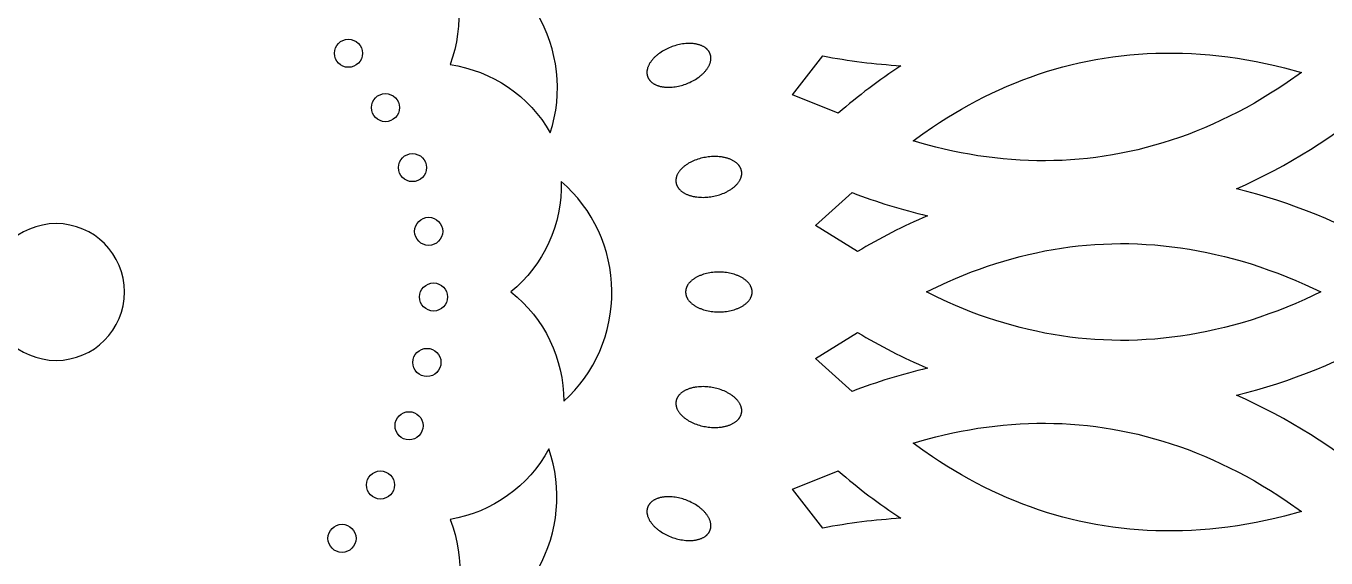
# Model space of a CAD drawing. Extents: x 198 to 1143, y 157 to 1987.
# Drawn here: x 663 to 965.8, y 1010.2 to 1134.1 of the extents above; entities that cross this region are included whole.
import ezdxf

# ---------------------------------------------------------------- set-up
doc = ezdxf.new("R2010")
doc.units = 0
doc.layers.get('0').update_dxf_attribs({"linetype": 'CONTINUOUS'})

msp = doc.modelspace()

# ---------------------------------------------------------------- linework, layer by layer
for points in [[(761.8, 1125.11, -0.23103), (785.15, 1109.2, 0.450113), (759.08, 1153.24, -0.23103)], [(852.21, 1113.81), (841.52, 1118.09), (848.64, 1127.14, 0.033861), (866.8, 1124.86, 0.033861)], [(980.92, 1081.57, 0.072141), (944.98, 1096.2, 0.072141), (977.83, 1116.85, -0.034729), (1006.1, 1101.55, -0.034729)], [(775.99, 1072.15, -0.23103), (788.26, 1046.69, 0.450113), (787.7, 1097.87, -0.23103)], [(856.68, 1081.55), (846.89, 1087.62), (855.47, 1095.29, 0.033861), (872.96, 1089.9, 0.033861)], [(855.47, 1049.01), (846.89, 1056.68), (856.68, 1062.75, 0.033861), (872.96, 1054.4, 0.033861)], [(977.83, 1027.44, 0.072141), (944.98, 1048.1, 0.072141), (980.92, 1062.73, -0.034729), (1006.1, 1042.75, -0.034729)], [(761.8, 1019.19, -0.23103), (759.69, 991.01, 0.450113), (784.8, 1035.61, -0.23103)], [(848.64, 1017.16), (841.52, 1026.21), (852.21, 1030.48, 0.033861), (866.8, 1019.44, 0.033861)]]:
    msp.add_lwpolyline(points, format="xyb", close=True)
for points in [[(807.81, 1122.29), (807.83, 1122.24), (807.85, 1122.19), (807.87, 1122.14), (807.89, 1122.09), (807.91, 1122.05), (807.94, 1122), (807.96, 1121.95), (807.99, 1121.91), (808.01, 1121.86), (808.04, 1121.81), (808.07, 1121.77), (808.1, 1121.72), (808.13, 1121.67), (808.16, 1121.63), (808.19, 1121.58), (808.22, 1121.54), (808.26, 1121.49), (808.29, 1121.45), (808.33, 1121.4), (808.37, 1121.36), (808.41, 1121.32), (808.45, 1121.27), (808.49, 1121.23), (808.53, 1121.19), (808.57, 1121.15), (808.62, 1121.11), (808.66, 1121.07), (808.71, 1121.03), (808.81, 1120.95), (808.91, 1120.87), (809.01, 1120.79), (809.12, 1120.72), (809.24, 1120.65), (809.35, 1120.58), (809.48, 1120.52), (809.6, 1120.45), (809.73, 1120.39), (809.87, 1120.33), (810.01, 1120.28), (810.15, 1120.23), (810.29, 1120.18), (810.44, 1120.13), (810.59, 1120.09), (810.75, 1120.05), (810.91, 1120.02), (811.07, 1119.98), (811.23, 1119.95), (811.4, 1119.93), (811.56, 1119.9), (811.74, 1119.88), (811.91, 1119.87), (812.08, 1119.86), (812.26, 1119.85), (812.44, 1119.84), (812.62, 1119.84), (812.8, 1119.84), (812.98, 1119.84), (813.16, 1119.85), (813.52, 1119.87), (813.89, 1119.91), (814.25, 1119.96), (814.61, 1120.02), (814.97, 1120.09), (815.33, 1120.17), (815.68, 1120.26), (816.02, 1120.36), (816.35, 1120.47), (816.68, 1120.58), (817, 1120.7), (817.33, 1120.84), (817.65, 1120.98), (817.98, 1121.14), (818.3, 1121.3), (818.62, 1121.48), (818.94, 1121.67), (819.25, 1121.86), (819.55, 1122.07), (819.85, 1122.28), (819.99, 1122.4), (820.13, 1122.51), (820.27, 1122.62), (820.41, 1122.74), (820.54, 1122.86), (820.67, 1122.98), (820.79, 1123.1), (820.91, 1123.23), (821.03, 1123.35), (821.15, 1123.48), (821.26, 1123.6), (821.36, 1123.73), (821.47, 1123.86), (821.56, 1123.99), (821.66, 1124.12), (821.75, 1124.25), (821.83, 1124.38), (821.91, 1124.51), (821.99, 1124.64), (822.06, 1124.77), (822.12, 1124.9), (822.18, 1125.03), (822.24, 1125.16), (822.29, 1125.29), (822.34, 1125.42), (822.38, 1125.55), (822.42, 1125.67), (822.45, 1125.8), (822.48, 1125.92), (822.5, 1126.04), (822.51, 1126.1), (822.52, 1126.17), (822.52, 1126.23), (822.53, 1126.29), (822.54, 1126.34), (822.54, 1126.4), (822.54, 1126.46), (822.55, 1126.52), (822.55, 1126.58), (822.55, 1126.64), (822.54, 1126.69), (822.54, 1126.75), (822.54, 1126.81), (822.53, 1126.86), (822.53, 1126.92), (822.52, 1126.97), (822.52, 1127.02), (822.51, 1127.08), (822.5, 1127.13), (822.49, 1127.18), (822.48, 1127.24), (822.47, 1127.29), (822.45, 1127.34), (822.44, 1127.39), (822.42, 1127.44), (822.41, 1127.49), (822.39, 1127.54), (822.38, 1127.59), (822.36, 1127.63), (822.34, 1127.68), (822.32, 1127.73), (822.3, 1127.78), (822.28, 1127.83), (822.25, 1127.87), (822.23, 1127.92), (822.2, 1127.97), (822.18, 1128.01), (822.15, 1128.06), (822.12, 1128.11), (822.09, 1128.15), (822.06, 1128.2), (822.03, 1128.24), (822, 1128.29), (821.97, 1128.33), (821.93, 1128.38), (821.9, 1128.42), (821.86, 1128.47), (821.82, 1128.51), (821.78, 1128.55), (821.74, 1128.6), (821.7, 1128.64), (821.66, 1128.68), (821.62, 1128.72), (821.57, 1128.77), (821.53, 1128.81), (821.48, 1128.85), (821.38, 1128.93), (821.28, 1129), (821.18, 1129.08), (821.07, 1129.15), (820.95, 1129.22), (820.83, 1129.29), (820.71, 1129.36), (820.59, 1129.42), (820.46, 1129.48), (820.32, 1129.54), (820.18, 1129.59), (820.04, 1129.64), (819.9, 1129.69), (819.75, 1129.74), (819.6, 1129.78), (819.44, 1129.82), (819.28, 1129.86), (819.12, 1129.89), (818.96, 1129.92), (818.79, 1129.94), (818.62, 1129.97), (818.45, 1129.99), (818.28, 1130), (818.11, 1130.02), (817.93, 1130.03), (817.75, 1130.03), (817.57, 1130.03), (817.39, 1130.03), (817.21, 1130.03), (817.03, 1130.02), (816.67, 1130), (816.3, 1129.96), (815.94, 1129.91), (815.57, 1129.85), (815.22, 1129.78), (814.86, 1129.7), (814.51, 1129.61), (814.17, 1129.51), (813.84, 1129.4), (813.51, 1129.29), (813.19, 1129.17), (812.86, 1129.04), (812.54, 1128.89), (812.21, 1128.74), (811.89, 1128.57), (811.57, 1128.39), (811.25, 1128.21), (810.94, 1128.01), (810.64, 1127.8), (810.34, 1127.59), (810.2, 1127.48), (810.06, 1127.36), (809.92, 1127.25), (809.78, 1127.13), (809.65, 1127.01), (809.52, 1126.89), (809.4, 1126.77), (809.27, 1126.65), (809.16, 1126.52), (809.04, 1126.4), (808.93, 1126.27), (808.83, 1126.14), (808.72, 1126.01), (808.63, 1125.88), (808.53, 1125.75), (808.44, 1125.62), (808.36, 1125.49), (808.28, 1125.36), (808.2, 1125.23), (808.13, 1125.1), (808.07, 1124.97), (808.01, 1124.84), (807.95, 1124.71), (807.9, 1124.58), (807.85, 1124.45), (807.81, 1124.33), (807.77, 1124.2), (807.74, 1124.07), (807.71, 1123.95), (807.69, 1123.83), (807.68, 1123.77), (807.67, 1123.71), (807.66, 1123.65), (807.66, 1123.59), (807.65, 1123.53), (807.65, 1123.47), (807.65, 1123.41), (807.64, 1123.35), (807.64, 1123.29), (807.64, 1123.24), (807.64, 1123.18), (807.65, 1123.12), (807.65, 1123.07), (807.65, 1123.01), (807.66, 1122.96), (807.67, 1122.9), (807.67, 1122.85), (807.68, 1122.79), (807.69, 1122.74), (807.7, 1122.69), (807.71, 1122.64), (807.72, 1122.58), (807.74, 1122.53), (807.75, 1122.48), (807.76, 1122.43), (807.78, 1122.38), (807.8, 1122.33)], [(960.11, 1123.29), (956.73, 1120.92), (954.82, 1119.65), (952.89, 1118.42), (951, 1117.27), (949.1, 1116.16), (947.17, 1115.08), (945.22, 1114.04), (943.32, 1113.07), (941.4, 1112.14), (939.46, 1111.25), (937.5, 1110.4), (935.58, 1109.61), (933.65, 1108.87), (931.7, 1108.16), (929.74, 1107.49), (927.81, 1106.88), (925.86, 1106.31), (923.91, 1105.78), (921.95, 1105.29), (920, 1104.85), (918.06, 1104.45), (916.1, 1104.09), (914.13, 1103.77), (912.19, 1103.5), (910.23, 1103.27), (908.27, 1103.07), (906.31, 1102.92), (904.35, 1102.81), (902.39, 1102.74), (900.43, 1102.71), (898.47, 1102.73), (896.51, 1102.78), (894.54, 1102.87), (892.58, 1103), (890.63, 1103.16), (888.66, 1103.37), (886.69, 1103.62), (884.74, 1103.9), (882.78, 1104.22), (880.81, 1104.58), (878.85, 1104.98), (876.9, 1105.41), (874.95, 1105.88), (872.29, 1106.58), (869.66, 1107.34), (871.87, 1108.96), (874.13, 1110.53), (875.8, 1111.63), (877.49, 1112.71), (879.2, 1113.75), (880.92, 1114.77), (882.65, 1115.74), (884.39, 1116.67), (886.15, 1117.58), (887.93, 1118.44), (889.71, 1119.27), (891.51, 1120.06), (893.33, 1120.82), (895.15, 1121.54), (896.99, 1122.22), (898.84, 1122.86), (900.71, 1123.47), (902.59, 1124.03), (904.48, 1124.56), (906.39, 1125.05), (908.31, 1125.5), (910.23, 1125.91), (912.18, 1126.29), (914.15, 1126.62), (916.11, 1126.91), (918.09, 1127.16), (920.1, 1127.37), (922.12, 1127.54), (924.14, 1127.67), (926.16, 1127.75), (928.24, 1127.8), (930.31, 1127.8), (932.38, 1127.76), (934.45, 1127.67), (936.58, 1127.54), (938.71, 1127.37), (940.84, 1127.15), (942.95, 1126.89), (945.14, 1126.58), (947.32, 1126.23), (949.49, 1125.84), (951.66, 1125.4), (953.9, 1124.9), (956.12, 1124.36)], [(814.43, 1097.6), (814.44, 1097.55), (814.45, 1097.5), (814.46, 1097.45), (814.47, 1097.4), (814.48, 1097.35), (814.5, 1097.3), (814.51, 1097.25), (814.53, 1097.2), (814.55, 1097.15), (814.57, 1097.1), (814.59, 1097.05), (814.61, 1097), (814.63, 1096.95), (814.65, 1096.9), (814.68, 1096.85), (814.7, 1096.8), (814.73, 1096.75), (814.75, 1096.7), (814.78, 1096.65), (814.81, 1096.6), (814.84, 1096.55), (814.88, 1096.5), (814.91, 1096.45), (814.94, 1096.4), (814.98, 1096.35), (815.01, 1096.3), (815.05, 1096.26), (815.09, 1096.21), (815.17, 1096.11), (815.26, 1096.02), (815.35, 1095.93), (815.44, 1095.84), (815.54, 1095.75), (815.65, 1095.66), (815.76, 1095.57), (815.87, 1095.49), (815.99, 1095.41), (816.11, 1095.33), (816.24, 1095.25), (816.37, 1095.17), (816.5, 1095.1), (816.64, 1095.03), (816.78, 1094.96), (816.93, 1094.89), (817.08, 1094.83), (817.23, 1094.77), (817.39, 1094.71), (817.55, 1094.66), (817.71, 1094.61), (817.87, 1094.56), (818.04, 1094.51), (818.21, 1094.47), (818.38, 1094.43), (818.56, 1094.39), (818.73, 1094.36), (818.91, 1094.33), (819.09, 1094.3), (819.27, 1094.28), (819.63, 1094.24), (820, 1094.21), (820.36, 1094.2), (820.73, 1094.19), (821.1, 1094.2), (821.46, 1094.22), (821.82, 1094.25), (822.17, 1094.28), (822.52, 1094.33), (822.86, 1094.39), (823.2, 1094.45), (823.54, 1094.53), (823.89, 1094.61), (824.24, 1094.71), (824.58, 1094.81), (824.93, 1094.93), (825.27, 1095.06), (825.61, 1095.2), (825.95, 1095.35), (826.28, 1095.51), (826.44, 1095.6), (826.6, 1095.69), (826.75, 1095.77), (826.91, 1095.87), (827.06, 1095.96), (827.21, 1096.06), (827.35, 1096.15), (827.49, 1096.25), (827.63, 1096.36), (827.76, 1096.46), (827.9, 1096.57), (828.02, 1096.67), (828.15, 1096.78), (828.26, 1096.89), (828.38, 1097.01), (828.49, 1097.12), (828.59, 1097.23), (828.7, 1097.35), (828.79, 1097.46), (828.88, 1097.58), (828.97, 1097.7), (829.05, 1097.81), (829.13, 1097.93), (829.21, 1098.05), (829.27, 1098.17), (829.34, 1098.29), (829.39, 1098.4), (829.45, 1098.52), (829.5, 1098.64), (829.54, 1098.76), (829.56, 1098.81), (829.58, 1098.87), (829.6, 1098.93), (829.61, 1098.99), (829.63, 1099.05), (829.64, 1099.1), (829.66, 1099.16), (829.67, 1099.22), (829.68, 1099.27), (829.69, 1099.33), (829.7, 1099.39), (829.71, 1099.44), (829.71, 1099.5), (829.72, 1099.55), (829.72, 1099.61), (829.73, 1099.66), (829.73, 1099.72), (829.73, 1099.77), (829.73, 1099.83), (829.73, 1099.88), (829.73, 1099.93), (829.72, 1099.99), (829.72, 1100.04), (829.72, 1100.09), (829.71, 1100.14), (829.7, 1100.19), (829.7, 1100.24), (829.69, 1100.3), (829.68, 1100.35), (829.67, 1100.4), (829.66, 1100.45), (829.64, 1100.5), (829.63, 1100.55), (829.62, 1100.6), (829.6, 1100.65), (829.58, 1100.7), (829.57, 1100.75), (829.55, 1100.8), (829.53, 1100.85), (829.51, 1100.9), (829.49, 1100.95), (829.46, 1101), (829.44, 1101.05), (829.41, 1101.1), (829.39, 1101.15), (829.36, 1101.2), (829.33, 1101.25), (829.3, 1101.3), (829.27, 1101.35), (829.24, 1101.4), (829.21, 1101.45), (829.17, 1101.5), (829.14, 1101.55), (829.1, 1101.6), (829.06, 1101.64), (829.02, 1101.69), (828.94, 1101.79), (828.86, 1101.88), (828.77, 1101.97), (828.67, 1102.06), (828.57, 1102.15), (828.47, 1102.24), (828.36, 1102.33), (828.24, 1102.41), (828.13, 1102.49), (828, 1102.57), (827.88, 1102.65), (827.75, 1102.73), (827.61, 1102.8), (827.47, 1102.87), (827.33, 1102.94), (827.19, 1103.01), (827.04, 1103.07), (826.88, 1103.13), (826.73, 1103.19), (826.57, 1103.24), (826.41, 1103.29), (826.24, 1103.34), (826.07, 1103.39), (825.91, 1103.43), (825.73, 1103.47), (825.56, 1103.51), (825.38, 1103.54), (825.21, 1103.57), (825.03, 1103.6), (824.85, 1103.62), (824.48, 1103.66), (824.12, 1103.69), (823.75, 1103.7), (823.38, 1103.71), (823.02, 1103.7), (822.65, 1103.68), (822.3, 1103.65), (821.94, 1103.62), (821.59, 1103.57), (821.25, 1103.51), (820.91, 1103.45), (820.57, 1103.37), (820.22, 1103.29), (819.88, 1103.19), (819.53, 1103.09), (819.18, 1102.97), (818.84, 1102.84), (818.5, 1102.7), (818.17, 1102.55), (817.84, 1102.39), (817.68, 1102.3), (817.52, 1102.21), (817.36, 1102.13), (817.21, 1102.03), (817.06, 1101.94), (816.91, 1101.84), (816.76, 1101.75), (816.62, 1101.65), (816.48, 1101.54), (816.35, 1101.44), (816.22, 1101.33), (816.09, 1101.23), (815.97, 1101.12), (815.85, 1101.01), (815.74, 1100.89), (815.63, 1100.78), (815.52, 1100.67), (815.42, 1100.55), (815.32, 1100.44), (815.23, 1100.32), (815.14, 1100.2), (815.06, 1100.09), (814.98, 1099.97), (814.91, 1099.85), (814.84, 1099.73), (814.78, 1099.61), (814.72, 1099.5), (814.67, 1099.38), (814.62, 1099.26), (814.57, 1099.14), (814.55, 1099.09), (814.53, 1099.03), (814.52, 1098.97), (814.5, 1098.91), (814.48, 1098.85), (814.47, 1098.8), (814.46, 1098.74), (814.44, 1098.68), (814.43, 1098.63), (814.42, 1098.57), (814.42, 1098.51), (814.41, 1098.46), (814.4, 1098.4), (814.4, 1098.35), (814.39, 1098.29), (814.39, 1098.24), (814.39, 1098.18), (814.38, 1098.13), (814.38, 1098.07), (814.39, 1098.02), (814.39, 1097.97), (814.39, 1097.91), (814.39, 1097.86), (814.4, 1097.81), (814.4, 1097.76), (814.41, 1097.71), (814.42, 1097.66)], [(964.58, 1072.15), (960.85, 1070.4), (958.75, 1069.48), (956.63, 1068.61), (954.57, 1067.8), (952.5, 1067.03), (950.41, 1066.31), (948.32, 1065.62), (946.27, 1065), (944.22, 1064.42), (942.15, 1063.88), (940.08, 1063.38), (938.05, 1062.94), (936.02, 1062.54), (933.98, 1062.18), (931.93, 1061.86), (929.92, 1061.6), (927.91, 1061.37), (925.89, 1061.19), (923.87, 1061.05), (921.89, 1060.95), (919.9, 1060.89), (917.91, 1060.88), (915.92, 1060.91), (913.95, 1060.98), (911.99, 1061.09), (910.02, 1061.24), (908.06, 1061.43), (906.12, 1061.66), (904.17, 1061.94), (902.24, 1062.25), (900.31, 1062.6), (898.38, 1062.99), (896.47, 1063.42), (894.56, 1063.89), (892.66, 1064.39), (890.76, 1064.94), (888.87, 1065.52), (886.99, 1066.14), (885.12, 1066.79), (883.24, 1067.49), (881.38, 1068.22), (879.53, 1068.99), (877.7, 1069.79), (875.2, 1070.94), (872.73, 1072.15), (875.2, 1073.36), (877.7, 1074.51), (879.53, 1075.31), (881.38, 1076.07), (883.24, 1076.81), (885.12, 1077.5), (886.99, 1078.16), (888.87, 1078.78), (890.76, 1079.36), (892.66, 1079.91), (894.56, 1080.41), (896.47, 1080.88), (898.38, 1081.31), (900.31, 1081.7), (902.24, 1082.05), (904.17, 1082.36), (906.12, 1082.64), (908.06, 1082.87), (910.02, 1083.06), (911.99, 1083.21), (913.95, 1083.32), (915.92, 1083.39), (917.91, 1083.42), (919.9, 1083.41), (921.89, 1083.35), (923.87, 1083.25), (925.89, 1083.11), (927.91, 1082.93), (929.92, 1082.7), (931.93, 1082.44), (933.98, 1082.12), (936.02, 1081.76), (938.05, 1081.36), (940.08, 1080.92), (942.15, 1080.42), (944.22, 1079.88), (946.27, 1079.3), (948.32, 1078.68), (950.41, 1077.99), (952.5, 1077.26), (954.57, 1076.5), (956.63, 1075.69), (958.75, 1074.81), (960.85, 1073.9)], [(816.65, 1072.15), (816.65, 1072.1), (816.66, 1072.05), (816.66, 1072), (816.66, 1071.94), (816.67, 1071.89), (816.67, 1071.84), (816.68, 1071.79), (816.68, 1071.73), (816.69, 1071.68), (816.7, 1071.63), (816.71, 1071.57), (816.73, 1071.52), (816.74, 1071.47), (816.75, 1071.41), (816.77, 1071.36), (816.78, 1071.31), (816.8, 1071.25), (816.82, 1071.2), (816.84, 1071.14), (816.86, 1071.09), (816.88, 1071.04), (816.9, 1070.98), (816.93, 1070.93), (816.95, 1070.87), (816.98, 1070.82), (817.01, 1070.77), (817.04, 1070.71), (817.07, 1070.66), (817.13, 1070.55), (817.2, 1070.44), (817.27, 1070.34), (817.35, 1070.23), (817.43, 1070.13), (817.52, 1070.02), (817.61, 1069.92), (817.71, 1069.82), (817.81, 1069.71), (817.92, 1069.61), (818.03, 1069.52), (818.14, 1069.42), (818.26, 1069.32), (818.39, 1069.23), (818.51, 1069.14), (818.65, 1069.05), (818.78, 1068.96), (818.92, 1068.87), (819.07, 1068.79), (819.21, 1068.71), (819.36, 1068.63), (819.52, 1068.55), (819.68, 1068.48), (819.83, 1068.41), (820, 1068.34), (820.16, 1068.27), (820.33, 1068.21), (820.5, 1068.15), (820.67, 1068.09), (820.84, 1068.03), (821.19, 1067.93), (821.55, 1067.84), (821.91, 1067.76), (822.27, 1067.69), (822.63, 1067.64), (822.99, 1067.59), (823.35, 1067.56), (823.71, 1067.53), (824.06, 1067.52), (824.4, 1067.52), (824.75, 1067.52), (825.1, 1067.53), (825.45, 1067.56), (825.81, 1067.59), (826.17, 1067.64), (826.53, 1067.69), (826.9, 1067.76), (827.25, 1067.84), (827.61, 1067.93), (827.96, 1068.03), (828.13, 1068.09), (828.31, 1068.15), (828.47, 1068.21), (828.64, 1068.27), (828.81, 1068.34), (828.97, 1068.41), (829.13, 1068.48), (829.29, 1068.55), (829.44, 1068.63), (829.59, 1068.71), (829.74, 1068.79), (829.88, 1068.87), (830.02, 1068.96), (830.16, 1069.05), (830.29, 1069.14), (830.42, 1069.23), (830.54, 1069.32), (830.66, 1069.42), (830.78, 1069.52), (830.89, 1069.61), (830.99, 1069.71), (831.1, 1069.82), (831.19, 1069.92), (831.28, 1070.02), (831.37, 1070.13), (831.46, 1070.23), (831.53, 1070.34), (831.61, 1070.44), (831.67, 1070.55), (831.74, 1070.66), (831.77, 1070.71), (831.8, 1070.77), (831.82, 1070.82), (831.85, 1070.87), (831.88, 1070.93), (831.9, 1070.98), (831.92, 1071.04), (831.95, 1071.09), (831.97, 1071.14), (831.99, 1071.2), (832, 1071.25), (832.02, 1071.31), (832.04, 1071.36), (832.05, 1071.41), (832.07, 1071.47), (832.08, 1071.52), (832.09, 1071.57), (832.1, 1071.63), (832.11, 1071.68), (832.12, 1071.73), (832.13, 1071.79), (832.13, 1071.84), (832.14, 1071.89), (832.14, 1071.94), (832.15, 1072), (832.15, 1072.05), (832.15, 1072.1), (832.15, 1072.15), (832.15, 1072.2), (832.15, 1072.25), (832.15, 1072.3), (832.14, 1072.36), (832.14, 1072.41), (832.13, 1072.46), (832.13, 1072.51), (832.12, 1072.57), (832.11, 1072.62), (832.1, 1072.67), (832.09, 1072.73), (832.08, 1072.78), (832.07, 1072.83), (832.05, 1072.89), (832.04, 1072.94), (832.02, 1072.99), (832, 1073.05), (831.99, 1073.1), (831.97, 1073.15), (831.95, 1073.21), (831.92, 1073.26), (831.9, 1073.32), (831.88, 1073.37), (831.85, 1073.42), (831.82, 1073.48), (831.8, 1073.53), (831.77, 1073.59), (831.74, 1073.64), (831.67, 1073.75), (831.61, 1073.86), (831.53, 1073.96), (831.46, 1074.07), (831.37, 1074.17), (831.28, 1074.28), (831.19, 1074.38), (831.1, 1074.48), (830.99, 1074.59), (830.89, 1074.69), (830.78, 1074.78), (830.66, 1074.88), (830.54, 1074.98), (830.42, 1075.07), (830.29, 1075.16), (830.16, 1075.25), (830.02, 1075.34), (829.88, 1075.43), (829.74, 1075.51), (829.59, 1075.59), (829.44, 1075.67), (829.29, 1075.75), (829.13, 1075.82), (828.97, 1075.89), (828.81, 1075.96), (828.64, 1076.03), (828.47, 1076.09), (828.31, 1076.15), (828.13, 1076.21), (827.96, 1076.27), (827.61, 1076.37), (827.25, 1076.46), (826.9, 1076.54), (826.53, 1076.61), (826.17, 1076.66), (825.81, 1076.71), (825.45, 1076.74), (825.1, 1076.77), (824.75, 1076.78), (824.4, 1076.78), (824.06, 1076.78), (823.71, 1076.77), (823.35, 1076.74), (822.99, 1076.71), (822.63, 1076.66), (822.27, 1076.61), (821.91, 1076.54), (821.55, 1076.46), (821.19, 1076.37), (820.84, 1076.27), (820.67, 1076.21), (820.5, 1076.15), (820.33, 1076.09), (820.16, 1076.03), (820, 1075.96), (819.83, 1075.89), (819.68, 1075.82), (819.52, 1075.75), (819.36, 1075.67), (819.21, 1075.59), (819.07, 1075.51), (818.92, 1075.43), (818.78, 1075.34), (818.65, 1075.25), (818.51, 1075.16), (818.39, 1075.07), (818.26, 1074.98), (818.14, 1074.88), (818.03, 1074.78), (817.92, 1074.69), (817.81, 1074.59), (817.71, 1074.48), (817.61, 1074.38), (817.52, 1074.28), (817.43, 1074.17), (817.35, 1074.07), (817.27, 1073.96), (817.2, 1073.86), (817.13, 1073.75), (817.07, 1073.64), (817.04, 1073.59), (817.01, 1073.53), (816.98, 1073.48), (816.95, 1073.42), (816.93, 1073.37), (816.9, 1073.32), (816.88, 1073.26), (816.86, 1073.21), (816.84, 1073.15), (816.82, 1073.1), (816.8, 1073.05), (816.78, 1072.99), (816.77, 1072.94), (816.75, 1072.89), (816.74, 1072.83), (816.73, 1072.78), (816.71, 1072.73), (816.7, 1072.67), (816.69, 1072.62), (816.68, 1072.57), (816.68, 1072.51), (816.67, 1072.46), (816.67, 1072.41), (816.66, 1072.36), (816.66, 1072.3), (816.66, 1072.25), (816.65, 1072.2)], [(814.43, 1046.69), (814.42, 1046.64), (814.41, 1046.59), (814.4, 1046.54), (814.4, 1046.49), (814.39, 1046.44), (814.39, 1046.39), (814.39, 1046.33), (814.39, 1046.28), (814.38, 1046.23), (814.38, 1046.17), (814.39, 1046.12), (814.39, 1046.06), (814.39, 1046.01), (814.4, 1045.95), (814.4, 1045.9), (814.41, 1045.84), (814.42, 1045.79), (814.42, 1045.73), (814.43, 1045.67), (814.44, 1045.62), (814.46, 1045.56), (814.47, 1045.5), (814.48, 1045.44), (814.5, 1045.39), (814.52, 1045.33), (814.53, 1045.27), (814.55, 1045.21), (814.57, 1045.15), (814.62, 1045.04), (814.67, 1044.92), (814.72, 1044.8), (814.78, 1044.68), (814.84, 1044.57), (814.91, 1044.45), (814.98, 1044.33), (815.06, 1044.21), (815.14, 1044.1), (815.23, 1043.98), (815.32, 1043.86), (815.42, 1043.75), (815.52, 1043.63), (815.63, 1043.52), (815.74, 1043.4), (815.85, 1043.29), (815.97, 1043.18), (816.09, 1043.07), (816.22, 1042.97), (816.35, 1042.86), (816.48, 1042.76), (816.62, 1042.65), (816.76, 1042.55), (816.91, 1042.46), (817.06, 1042.36), (817.21, 1042.27), (817.36, 1042.17), (817.52, 1042.08), (817.68, 1042), (817.84, 1041.91), (818.17, 1041.75), (818.5, 1041.6), (818.84, 1041.46), (819.18, 1041.33), (819.53, 1041.21), (819.88, 1041.11), (820.22, 1041.01), (820.57, 1040.92), (820.91, 1040.85), (821.25, 1040.79), (821.59, 1040.73), (821.94, 1040.68), (822.3, 1040.65), (822.65, 1040.62), (823.02, 1040.6), (823.38, 1040.59), (823.75, 1040.6), (824.12, 1040.61), (824.48, 1040.64), (824.85, 1040.68), (825.03, 1040.7), (825.21, 1040.73), (825.38, 1040.76), (825.56, 1040.79), (825.73, 1040.83), (825.91, 1040.87), (826.07, 1040.91), (826.24, 1040.96), (826.41, 1041.01), (826.57, 1041.06), (826.73, 1041.11), (826.88, 1041.17), (827.04, 1041.23), (827.19, 1041.29), (827.33, 1041.36), (827.47, 1041.43), (827.61, 1041.5), (827.75, 1041.57), (827.88, 1041.65), (828, 1041.73), (828.13, 1041.81), (828.24, 1041.89), (828.36, 1041.97), (828.47, 1042.06), (828.57, 1042.15), (828.67, 1042.24), (828.77, 1042.33), (828.86, 1042.42), (828.94, 1042.51), (829.02, 1042.61), (829.06, 1042.65), (829.1, 1042.7), (829.14, 1042.75), (829.17, 1042.8), (829.21, 1042.85), (829.24, 1042.9), (829.27, 1042.95), (829.3, 1043), (829.33, 1043.05), (829.36, 1043.1), (829.39, 1043.15), (829.41, 1043.2), (829.44, 1043.25), (829.46, 1043.3), (829.49, 1043.35), (829.51, 1043.4), (829.53, 1043.45), (829.55, 1043.5), (829.57, 1043.55), (829.58, 1043.6), (829.6, 1043.65), (829.62, 1043.7), (829.63, 1043.75), (829.64, 1043.8), (829.66, 1043.85), (829.67, 1043.9), (829.68, 1043.95), (829.69, 1044), (829.7, 1044.05), (829.7, 1044.11), (829.71, 1044.16), (829.72, 1044.21), (829.72, 1044.26), (829.72, 1044.31), (829.73, 1044.37), (829.73, 1044.42), (829.73, 1044.47), (829.73, 1044.53), (829.73, 1044.58), (829.73, 1044.64), (829.72, 1044.69), (829.72, 1044.75), (829.71, 1044.8), (829.71, 1044.86), (829.7, 1044.91), (829.69, 1044.97), (829.68, 1045.03), (829.67, 1045.08), (829.66, 1045.14), (829.64, 1045.2), (829.63, 1045.25), (829.61, 1045.31), (829.6, 1045.37), (829.58, 1045.43), (829.56, 1045.49), (829.54, 1045.54), (829.5, 1045.66), (829.45, 1045.78), (829.39, 1045.9), (829.34, 1046.01), (829.27, 1046.13), (829.21, 1046.25), (829.13, 1046.37), (829.05, 1046.49), (828.97, 1046.6), (828.88, 1046.72), (828.79, 1046.84), (828.7, 1046.95), (828.59, 1047.07), (828.49, 1047.18), (828.38, 1047.29), (828.26, 1047.41), (828.15, 1047.52), (828.02, 1047.63), (827.9, 1047.73), (827.76, 1047.84), (827.63, 1047.94), (827.49, 1048.04), (827.35, 1048.14), (827.21, 1048.24), (827.06, 1048.34), (826.91, 1048.43), (826.75, 1048.52), (826.6, 1048.61), (826.44, 1048.7), (826.28, 1048.79), (825.95, 1048.95), (825.61, 1049.1), (825.27, 1049.24), (824.93, 1049.37), (824.58, 1049.49), (824.24, 1049.59), (823.89, 1049.69), (823.54, 1049.77), (823.2, 1049.85), (822.86, 1049.91), (822.52, 1049.97), (822.17, 1050.02), (821.82, 1050.05), (821.46, 1050.08), (821.1, 1050.1), (820.73, 1050.11), (820.36, 1050.1), (820, 1050.09), (819.63, 1050.06), (819.27, 1050.02), (819.09, 1050), (818.91, 1049.97), (818.73, 1049.94), (818.56, 1049.91), (818.38, 1049.87), (818.21, 1049.83), (818.04, 1049.79), (817.87, 1049.74), (817.71, 1049.69), (817.55, 1049.64), (817.39, 1049.59), (817.23, 1049.53), (817.08, 1049.47), (816.93, 1049.4), (816.78, 1049.34), (816.64, 1049.27), (816.5, 1049.2), (816.37, 1049.13), (816.24, 1049.05), (816.11, 1048.97), (815.99, 1048.89), (815.87, 1048.81), (815.76, 1048.73), (815.65, 1048.64), (815.54, 1048.55), (815.44, 1048.46), (815.35, 1048.37), (815.26, 1048.28), (815.17, 1048.19), (815.09, 1048.09), (815.05, 1048.04), (815.01, 1048), (814.98, 1047.95), (814.94, 1047.9), (814.91, 1047.85), (814.88, 1047.8), (814.84, 1047.75), (814.81, 1047.7), (814.78, 1047.65), (814.75, 1047.6), (814.73, 1047.55), (814.7, 1047.5), (814.68, 1047.45), (814.65, 1047.4), (814.63, 1047.35), (814.61, 1047.3), (814.59, 1047.25), (814.57, 1047.2), (814.55, 1047.15), (814.53, 1047.1), (814.51, 1047.05), (814.5, 1047), (814.48, 1046.95), (814.47, 1046.9), (814.46, 1046.85), (814.45, 1046.8), (814.44, 1046.75)], [(960.11, 1021.01), (956.12, 1019.93), (953.9, 1019.4), (951.66, 1018.9), (949.49, 1018.46), (947.32, 1018.07), (945.14, 1017.71), (942.95, 1017.4), (940.84, 1017.15), (938.71, 1016.93), (936.58, 1016.76), (934.45, 1016.63), (932.38, 1016.54), (930.31, 1016.5), (928.24, 1016.5), (926.16, 1016.55), (924.14, 1016.63), (922.12, 1016.76), (920.1, 1016.93), (918.09, 1017.14), (916.11, 1017.39), (914.15, 1017.68), (912.18, 1018.01), (910.23, 1018.39), (908.31, 1018.8), (906.39, 1019.25), (904.48, 1019.74), (902.59, 1020.27), (900.71, 1020.83), (898.84, 1021.44), (896.99, 1022.08), (895.15, 1022.76), (893.33, 1023.48), (891.51, 1024.24), (889.71, 1025.03), (887.93, 1025.86), (886.15, 1026.72), (884.39, 1027.63), (882.65, 1028.56), (880.92, 1029.53), (879.2, 1030.55), (877.49, 1031.59), (875.8, 1032.67), (874.13, 1033.77), (871.87, 1035.34), (869.66, 1036.96), (872.29, 1037.72), (874.95, 1038.42), (876.9, 1038.89), (878.85, 1039.32), (880.81, 1039.72), (882.78, 1040.08), (884.74, 1040.4), (886.69, 1040.68), (888.66, 1040.93), (890.63, 1041.14), (892.58, 1041.3), (894.54, 1041.43), (896.51, 1041.52), (898.47, 1041.57), (900.43, 1041.58), (902.39, 1041.56), (904.35, 1041.49), (906.31, 1041.38), (908.27, 1041.23), (910.23, 1041.03), (912.19, 1040.8), (914.13, 1040.53), (916.1, 1040.21), (918.06, 1039.85), (920, 1039.45), (921.95, 1039.01), (923.91, 1038.52), (925.86, 1037.99), (927.81, 1037.42), (929.74, 1036.81), (931.7, 1036.14), (933.65, 1035.43), (935.58, 1034.68), (937.5, 1033.9), (939.46, 1033.05), (941.4, 1032.16), (943.32, 1031.23), (945.22, 1030.26), (947.17, 1029.22), (949.1, 1028.14), (951, 1027.03), (952.89, 1025.88), (954.82, 1024.65), (956.73, 1023.38)], [(807.81, 1022.01), (807.8, 1021.97), (807.78, 1021.92), (807.76, 1021.87), (807.75, 1021.82), (807.74, 1021.77), (807.72, 1021.72), (807.71, 1021.66), (807.7, 1021.61), (807.69, 1021.56), (807.68, 1021.51), (807.67, 1021.45), (807.67, 1021.4), (807.66, 1021.34), (807.65, 1021.29), (807.65, 1021.23), (807.65, 1021.18), (807.64, 1021.12), (807.64, 1021.06), (807.64, 1021.01), (807.64, 1020.95), (807.65, 1020.89), (807.65, 1020.83), (807.65, 1020.77), (807.66, 1020.71), (807.66, 1020.65), (807.67, 1020.59), (807.68, 1020.53), (807.69, 1020.47), (807.71, 1020.35), (807.74, 1020.22), (807.77, 1020.1), (807.81, 1019.97), (807.85, 1019.85), (807.9, 1019.72), (807.95, 1019.59), (808.01, 1019.46), (808.07, 1019.33), (808.13, 1019.2), (808.2, 1019.07), (808.28, 1018.94), (808.36, 1018.81), (808.44, 1018.68), (808.53, 1018.55), (808.63, 1018.42), (808.72, 1018.29), (808.83, 1018.16), (808.93, 1018.03), (809.04, 1017.9), (809.16, 1017.78), (809.27, 1017.65), (809.4, 1017.53), (809.52, 1017.41), (809.65, 1017.29), (809.78, 1017.17), (809.92, 1017.05), (810.06, 1016.94), (810.2, 1016.82), (810.34, 1016.71), (810.64, 1016.5), (810.94, 1016.29), (811.25, 1016.09), (811.57, 1015.91), (811.89, 1015.73), (812.21, 1015.56), (812.54, 1015.41), (812.86, 1015.26), (813.19, 1015.13), (813.51, 1015.01), (813.84, 1014.89), (814.17, 1014.79), (814.51, 1014.69), (814.86, 1014.6), (815.22, 1014.52), (815.57, 1014.45), (815.94, 1014.39), (816.3, 1014.34), (816.67, 1014.3), (817.03, 1014.28), (817.21, 1014.27), (817.39, 1014.27), (817.57, 1014.27), (817.75, 1014.27), (817.93, 1014.27), (818.11, 1014.28), (818.28, 1014.3), (818.45, 1014.31), (818.62, 1014.33), (818.79, 1014.35), (818.96, 1014.38), (819.12, 1014.41), (819.28, 1014.44), (819.44, 1014.48), (819.6, 1014.52), (819.75, 1014.56), (819.9, 1014.61), (820.04, 1014.66), (820.18, 1014.71), (820.32, 1014.76), (820.46, 1014.82), (820.59, 1014.88), (820.71, 1014.94), (820.83, 1015.01), (820.95, 1015.08), (821.07, 1015.15), (821.18, 1015.22), (821.28, 1015.3), (821.38, 1015.37), (821.48, 1015.45), (821.53, 1015.49), (821.57, 1015.53), (821.62, 1015.58), (821.66, 1015.62), (821.7, 1015.66), (821.74, 1015.7), (821.78, 1015.75), (821.82, 1015.79), (821.86, 1015.83), (821.9, 1015.88), (821.93, 1015.92), (821.97, 1015.97), (822, 1016.01), (822.03, 1016.06), (822.06, 1016.1), (822.09, 1016.15), (822.12, 1016.19), (822.15, 1016.24), (822.18, 1016.29), (822.2, 1016.33), (822.23, 1016.38), (822.25, 1016.43), (822.28, 1016.47), (822.3, 1016.52), (822.32, 1016.57), (822.34, 1016.62), (822.36, 1016.67), (822.38, 1016.71), (822.39, 1016.76), (822.41, 1016.81), (822.42, 1016.86), (822.44, 1016.91), (822.45, 1016.96), (822.47, 1017.01), (822.48, 1017.06), (822.49, 1017.12), (822.5, 1017.17), (822.51, 1017.22), (822.52, 1017.27), (822.52, 1017.33), (822.53, 1017.38), (822.53, 1017.44), (822.54, 1017.49), (822.54, 1017.55), (822.54, 1017.61), (822.55, 1017.66), (822.55, 1017.72), (822.55, 1017.78), (822.54, 1017.84), (822.54, 1017.9), (822.54, 1017.95), (822.53, 1018.01), (822.52, 1018.07), (822.52, 1018.13), (822.51, 1018.19), (822.5, 1018.26), (822.48, 1018.38), (822.45, 1018.5), (822.42, 1018.63), (822.38, 1018.75), (822.34, 1018.88), (822.29, 1019.01), (822.24, 1019.14), (822.18, 1019.27), (822.12, 1019.4), (822.06, 1019.53), (821.99, 1019.66), (821.91, 1019.79), (821.83, 1019.92), (821.75, 1020.05), (821.66, 1020.18), (821.56, 1020.31), (821.47, 1020.44), (821.36, 1020.57), (821.26, 1020.7), (821.15, 1020.82), (821.03, 1020.95), (820.91, 1021.07), (820.79, 1021.2), (820.67, 1021.32), (820.54, 1021.44), (820.41, 1021.56), (820.27, 1021.68), (820.13, 1021.79), (819.99, 1021.9), (819.85, 1022.01), (819.55, 1022.23), (819.25, 1022.44), (818.94, 1022.63), (818.62, 1022.82), (818.3, 1023), (817.98, 1023.16), (817.65, 1023.32), (817.33, 1023.46), (817, 1023.6), (816.68, 1023.72), (816.35, 1023.83), (816.02, 1023.94), (815.68, 1024.04), (815.33, 1024.13), (814.97, 1024.21), (814.61, 1024.28), (814.25, 1024.34), (813.89, 1024.39), (813.52, 1024.42), (813.16, 1024.45), (812.98, 1024.46), (812.8, 1024.46), (812.62, 1024.46), (812.44, 1024.46), (812.26, 1024.45), (812.08, 1024.44), (811.91, 1024.43), (811.74, 1024.41), (811.56, 1024.4), (811.4, 1024.37), (811.23, 1024.35), (811.07, 1024.32), (810.91, 1024.28), (810.75, 1024.25), (810.59, 1024.21), (810.44, 1024.17), (810.29, 1024.12), (810.15, 1024.07), (810.01, 1024.02), (809.87, 1023.96), (809.73, 1023.91), (809.6, 1023.85), (809.48, 1023.78), (809.35, 1023.72), (809.24, 1023.65), (809.12, 1023.58), (809.01, 1023.51), (808.91, 1023.43), (808.81, 1023.35), (808.71, 1023.27), (808.66, 1023.23), (808.62, 1023.19), (808.57, 1023.15), (808.53, 1023.11), (808.49, 1023.07), (808.45, 1023.02), (808.41, 1022.98), (808.37, 1022.94), (808.33, 1022.89), (808.29, 1022.85), (808.26, 1022.81), (808.22, 1022.76), (808.19, 1022.72), (808.16, 1022.67), (808.13, 1022.63), (808.1, 1022.58), (808.07, 1022.53), (808.04, 1022.49), (808.01, 1022.44), (807.99, 1022.39), (807.96, 1022.35), (807.94, 1022.3), (807.91, 1022.25), (807.89, 1022.21), (807.87, 1022.16), (807.85, 1022.11), (807.83, 1022.06)]]:
    msp.add_lwpolyline(points, close=True)
for centre in [(738.14, 1127.75), (746.76, 1115.09), (753.05, 1101.12), (756.82, 1086.27), (757.95, 1070.99), (756.41, 1055.75), (752.25, 1041), (745.6, 1027.2), (736.64, 1014.77)]:
    msp.add_circle(centre, 3.27)
at = {"extrusion": (0, 0, -1)}
msp.add_circle((-670.07, 1072.15), 15.92, dxfattribs=at)

doc.saveas('drawing.dxf')
